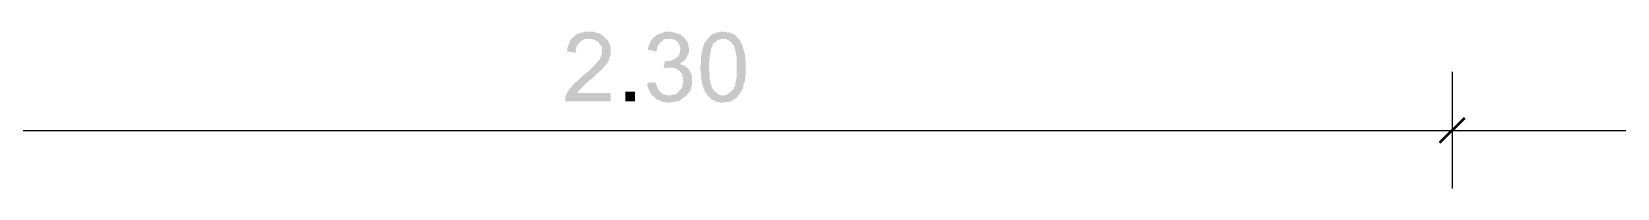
# Model space of a CAD drawing. Header units: millimetres. Extents: x 0.3 to 47.5, y 0.1 to 28.
# Drawn here: x 29.503 to 31.306, y 6.503 to 6.682 of the extents above; entities that cross this region are included whole.
import ezdxf

# ---------------------------------------------------------------- set-up
doc = ezdxf.new("R2010")
doc.units = ezdxf.units.MM
doc.layers.add('PDF _Geometria', color=7, linetype='Continuous')
doc.layers.add('PDF _Riempimenti solidi', color=7, linetype='Continuous')

msp = doc.modelspace()

# ---------------------------------------------------------------- hatches: boundary and pattern name
at = {"layer": 'PDF _Riempimenti solidi', "transparency": 33554559}
for points in [[(30.1567, 6.6732), (30.1375, 6.6732), (30.1408, 6.6732), (30.1442, 6.6716), (30.1467, 6.6707), (30.1483, 6.6691), (30.1492, 6.6674), (30.1508, 6.6657), (30.1517, 6.6641), (30.1517, 6.6566), (30.1508, 6.6541), (30.15, 6.6524), (30.1492, 6.6499), (30.1475, 6.6482), (30.1467, 6.6474), (30.1458, 6.6457), (30.1442, 6.6449), (30.1433, 6.6432), (30.1417, 6.6416), (30.14, 6.6399), (30.1383, 6.6382), (30.1367, 6.6366), (30.1342, 6.6349), (30.1325, 6.6332), (30.13, 6.6316), (30.1283, 6.6299), (30.1267, 6.6282), (30.1233, 6.6249), (30.1217, 6.6241), (30.12, 6.6224), (30.1175, 6.6199), (30.1167, 6.6182), (30.115, 6.6166), (30.1142, 6.6149), (30.1125, 6.6132), (30.1117, 6.6107), (30.1108, 6.6091), (30.11, 6.6066), (30.11, 6.6024), (30.1617, 6.6024), (30.1617, 6.6116), (30.1233, 6.6116), (30.125, 6.6132), (30.1258, 6.6149), (30.1275, 6.6166), (30.1283, 6.6174), (30.1292, 6.6182), (30.1308, 6.6199), (30.1342, 6.6232), (30.1358, 6.6249), (30.1383, 6.6266), (30.1392, 6.6274), (30.1417, 6.6291), (30.1433, 6.6307), (30.145, 6.6324), (30.1483, 6.6357), (30.15, 6.6374), (30.1517, 6.6382), (30.1525, 6.6399), (30.1533, 6.6407), (30.1542, 6.6416), (30.1558, 6.6432), (30.1567, 6.6449), (30.1583, 6.6466), (30.16, 6.6499), (30.16, 6.6507), (30.1608, 6.6532), (30.1617, 6.6549), (30.1617, 6.6641), (30.1608, 6.6666), (30.1583, 6.6716)], [(30.1375, 6.6816), (30.1325, 6.6816), (30.1308, 6.6807), (30.1283, 6.6807), (30.1267, 6.6799), (30.1242, 6.6791), (30.1225, 6.6782), (30.1208, 6.6766), (30.1192, 6.6757), (30.1183, 6.6741), (30.1167, 6.6732), (30.1158, 6.6716), (30.115, 6.6699), (30.1142, 6.6674), (30.1133, 6.6657), (30.1125, 6.6632), (30.1125, 6.6607), (30.1117, 6.6591), (30.1217, 6.6574), (30.1217, 6.6599), (30.1225, 6.6624), (30.1225, 6.6641), (30.1233, 6.6657), (30.125, 6.6674), (30.1258, 6.6691), (30.1267, 6.6699), (30.1292, 6.6716), (30.1308, 6.6724), (30.1325, 6.6732), (30.1567, 6.6732), (30.155, 6.6749), (30.1533, 6.6766), (30.1517, 6.6774), (30.15, 6.6791), (30.1483, 6.6799), (30.1467, 6.6799), (30.1442, 6.6807), (30.1425, 6.6816), (30.14, 6.6816)], [(30.21, 6.6749), (30.2092, 6.6732), (30.2075, 6.6716), (30.2067, 6.6699), (30.2058, 6.6674), (30.205, 6.6657), (30.2042, 6.6632), (30.2042, 6.6607), (30.2133, 6.6591), (30.2142, 6.6607), (30.2142, 6.6632), (30.2158, 6.6666), (30.2175, 6.6682), (30.2183, 6.6699), (30.22, 6.6707), (30.2217, 6.6724), (30.2233, 6.6732), (30.2275, 6.6732)], [(30.2275, 6.6816), (30.2233, 6.6816), (30.2217, 6.6807), (30.2192, 6.6799), (30.2175, 6.6791), (30.215, 6.6782), (30.2133, 6.6774), (30.2117, 6.6757), (30.21, 6.6749), (30.2275, 6.6732), (30.2317, 6.6732), (30.2333, 6.6724), (30.2358, 6.6716), (30.2383, 6.6691), (30.2392, 6.6674), (30.24, 6.6657), (30.2408, 6.6632), (30.2408, 6.6599), (30.24, 6.6582), (30.24, 6.6557), (30.2383, 6.6541), (30.2375, 6.6524), (30.2358, 6.6516), (30.235, 6.6507), (30.2333, 6.6499), (30.2308, 6.6491), (30.2292, 6.6482), (30.225, 6.6482), (30.2433, 6.6474), (30.245, 6.6482), (30.2467, 6.6499), (30.2475, 6.6516), (30.2483, 6.6524), (30.2492, 6.6549), (30.25, 6.6566), (30.2508, 6.6591), (30.2508, 6.6632), (30.25, 6.6649), (30.25, 6.6674), (30.2492, 6.6691), (30.2475, 6.6716), (30.2467, 6.6732), (30.245, 6.6749), (30.2433, 6.6766), (30.2417, 6.6774), (30.2392, 6.6791), (30.2383, 6.6791), (30.2358, 6.6799), (30.2342, 6.6807), (30.2317, 6.6807), (30.23, 6.6816)], [(30.2717, 6.6732), (30.2708, 6.6716), (30.2692, 6.6699), (30.2683, 6.6682), (30.2675, 6.6657), (30.2667, 6.6641), (30.2667, 6.6632), (30.2658, 6.6616), (30.2658, 6.6599), (30.265, 6.6574), (30.265, 6.6557), (30.2642, 6.6532), (30.2642, 6.6441), (30.2633, 6.6416), (30.2633, 6.6399), (30.2642, 6.6374), (30.2642, 6.6291), (30.265, 6.6274), (30.265, 6.6249), (30.2658, 6.6224), (30.2658, 6.6207), (30.2667, 6.6191), (30.2675, 6.6166), (30.2683, 6.6149), (30.2692, 6.6132), (30.27, 6.6116), (30.2708, 6.6107), (30.2717, 6.6091), (30.2725, 6.6082), (30.2892, 6.6091), (30.2867, 6.6091), (30.2833, 6.6107), (30.2817, 6.6124), (30.28, 6.6132), (30.2783, 6.6157), (30.2775, 6.6166), (30.2767, 6.6182), (30.2758, 6.6199), (30.2758, 6.6216), (30.275, 6.6232), (30.275, 6.6249), (30.2742, 6.6274), (30.2742, 6.6349), (30.2733, 6.6382), (30.2733, 6.6457), (30.2742, 6.6491), (30.2742, 6.6541), (30.275, 6.6557), (30.275, 6.6582), (30.2758, 6.6599), (30.2758, 6.6624), (30.2767, 6.6641), (30.2775, 6.6649), (30.2775, 6.6666), (30.2783, 6.6682), (30.28, 6.6691), (30.2833, 6.6724), (30.285, 6.6724), (30.2875, 6.6732), (30.2892, 6.6732)], [(30.2892, 6.6816), (30.2867, 6.6816), (30.285, 6.6807), (30.2825, 6.6807), (30.2808, 6.6799), (30.2783, 6.6791), (30.2767, 6.6782), (30.2733, 6.6749), (30.2717, 6.6732), (30.2925, 6.6732), (30.2942, 6.6724), (30.2975, 6.6707), (30.3008, 6.6674), (30.3008, 6.6666), (30.3017, 6.6657), (30.3025, 6.6641), (30.3025, 6.6624), (30.3033, 6.6607), (30.3033, 6.6591), (30.3042, 6.6574), (30.3042, 6.6549), (30.305, 6.6524), (30.305, 6.6291), (30.3042, 6.6274), (30.3042, 6.6249), (30.3033, 6.6232), (30.3033, 6.6207), (30.3025, 6.6191), (30.3017, 6.6182), (30.3017, 6.6166), (30.3008, 6.6157), (30.2983, 6.6132), (30.2967, 6.6116), (30.295, 6.6107), (30.2933, 6.6099), (30.2917, 6.6091), (30.2892, 6.6091), (30.2725, 6.6082), (30.2742, 6.6066), (30.275, 6.6057), (30.2767, 6.6041), (30.2792, 6.6032), (30.2808, 6.6024), (30.2825, 6.6016), (30.285, 6.6016), (30.2867, 6.6007), (30.29, 6.6007), (30.2917, 6.6016), (30.2967, 6.6016), (30.2983, 6.6024), (30.3, 6.6032), (30.3025, 6.6049), (30.3033, 6.6057), (30.3042, 6.6057), (30.3058, 6.6074), (30.3067, 6.6091), (30.3083, 6.6107), (30.3092, 6.6124), (30.3108, 6.6149), (30.3117, 6.6166), (30.3125, 6.6191), (30.3125, 6.6207), (30.3133, 6.6232), (30.3142, 6.6249), (30.3142, 6.6291), (30.315, 6.6316), (30.315, 6.6499), (30.3142, 6.6524), (30.3142, 6.6566), (30.3133, 6.6582), (30.3133, 6.6599), (30.3125, 6.6616), (30.3117, 6.6641), (30.3117, 6.6657), (30.31, 6.6682), (30.3083, 6.6716), (30.3075, 6.6732), (30.3042, 6.6766), (30.3025, 6.6782), (30.3008, 6.6791), (30.3, 6.6791), (30.2983, 6.6799), (30.2958, 6.6807), (30.2942, 6.6807), (30.2917, 6.6816)], [(30.2475, 6.6416), (30.2292, 6.6407), (30.2325, 6.6407), (30.235, 6.6399), (30.2383, 6.6382), (30.24, 6.6366), (30.2408, 6.6357), (30.2425, 6.6341), (30.2433, 6.6316), (30.2433, 6.6299), (30.2442, 6.6274), (30.2442, 6.6232), (30.2433, 6.6207), (30.2433, 6.6191), (30.2425, 6.6174), (30.2408, 6.6157), (30.2392, 6.6141), (30.2383, 6.6124), (30.2358, 6.6107), (30.2342, 6.6099), (30.2325, 6.6099), (30.23, 6.6091), (30.2092, 6.6091), (30.2108, 6.6074), (30.2117, 6.6066), (30.2133, 6.6049), (30.215, 6.6041), (30.2175, 6.6032), (30.2208, 6.6016), (30.2233, 6.6016), (30.2258, 6.6007), (30.23, 6.6007), (30.2317, 6.6016), (30.2342, 6.6016), (30.2358, 6.6024), (30.2383, 6.6024), (30.2417, 6.6041), (30.2433, 6.6057), (30.245, 6.6066), (30.2467, 6.6082), (30.2475, 6.6082), (30.2483, 6.6099), (30.2517, 6.6132), (30.2525, 6.6149), (30.2533, 6.6174), (30.2533, 6.6191), (30.2542, 6.6216), (30.2542, 6.6307), (30.2533, 6.6332), (30.2525, 6.6349), (30.2508, 6.6382), (30.2492, 6.6399)], [(30.2233, 6.6482), (30.2217, 6.6399), (30.2225, 6.6399), (30.225, 6.6407), (30.2292, 6.6407), (30.2475, 6.6416), (30.2458, 6.6424), (30.2442, 6.6432), (30.2417, 6.6441), (30.24, 6.6449), (30.2417, 6.6457), (30.2433, 6.6474), (30.225, 6.6482)], [(30.2125, 6.6241), (30.2033, 6.6232), (30.2033, 6.6199), (30.2042, 6.6174), (30.2058, 6.6141), (30.2067, 6.6124), (30.2075, 6.6099), (30.2092, 6.6091), (30.2283, 6.6091), (30.2258, 6.6091), (30.2242, 6.6099), (30.2217, 6.6099), (30.22, 6.6116), (30.2183, 6.6124), (30.2183, 6.6132), (30.2167, 6.6141), (30.215, 6.6174), (30.2142, 6.6199), (30.2133, 6.6216)]]:
    msp.add_hatch(color=256, dxfattribs=at).paths.add_polyline_path(points)

# ---------------------------------------------------------------- linework, layer by layer
at = {"layer": 'PDF _Geometria', "lineweight": 25}
for points in [[(31.1183, 6.6357), (31.1183, 6.5032)], [(26.3817, 6.5691), (26.315, 6.5691), (27.4967, 6.5691), (27.5625, 6.5691), (29.3075, 6.5691), (31.0525, 6.5691), (31.1183, 6.5691), (31.185, 6.5691), (32.8633, 6.5691), (32.9958, 6.5691), (34.1108, 6.5691)]]:
    msp.add_lwpolyline(points, dxfattribs=at)
at = {"layer": 'PDF _Geometria', "lineweight": 50}
msp.add_lwpolyline([(31.1325, 6.5832), (31.1042, 6.5549)], dxfattribs=at)
at = {"layer": 'PDF _Riempimenti solidi', "lineweight": 25, "transparency": 33554559}
msp.add_solid([(30.1892, 6.6024), (30.1892, 6.6132), (30.1783, 6.6024), (30.1783, 6.6132)], dxfattribs=at)

doc.saveas('drawing.dxf')
